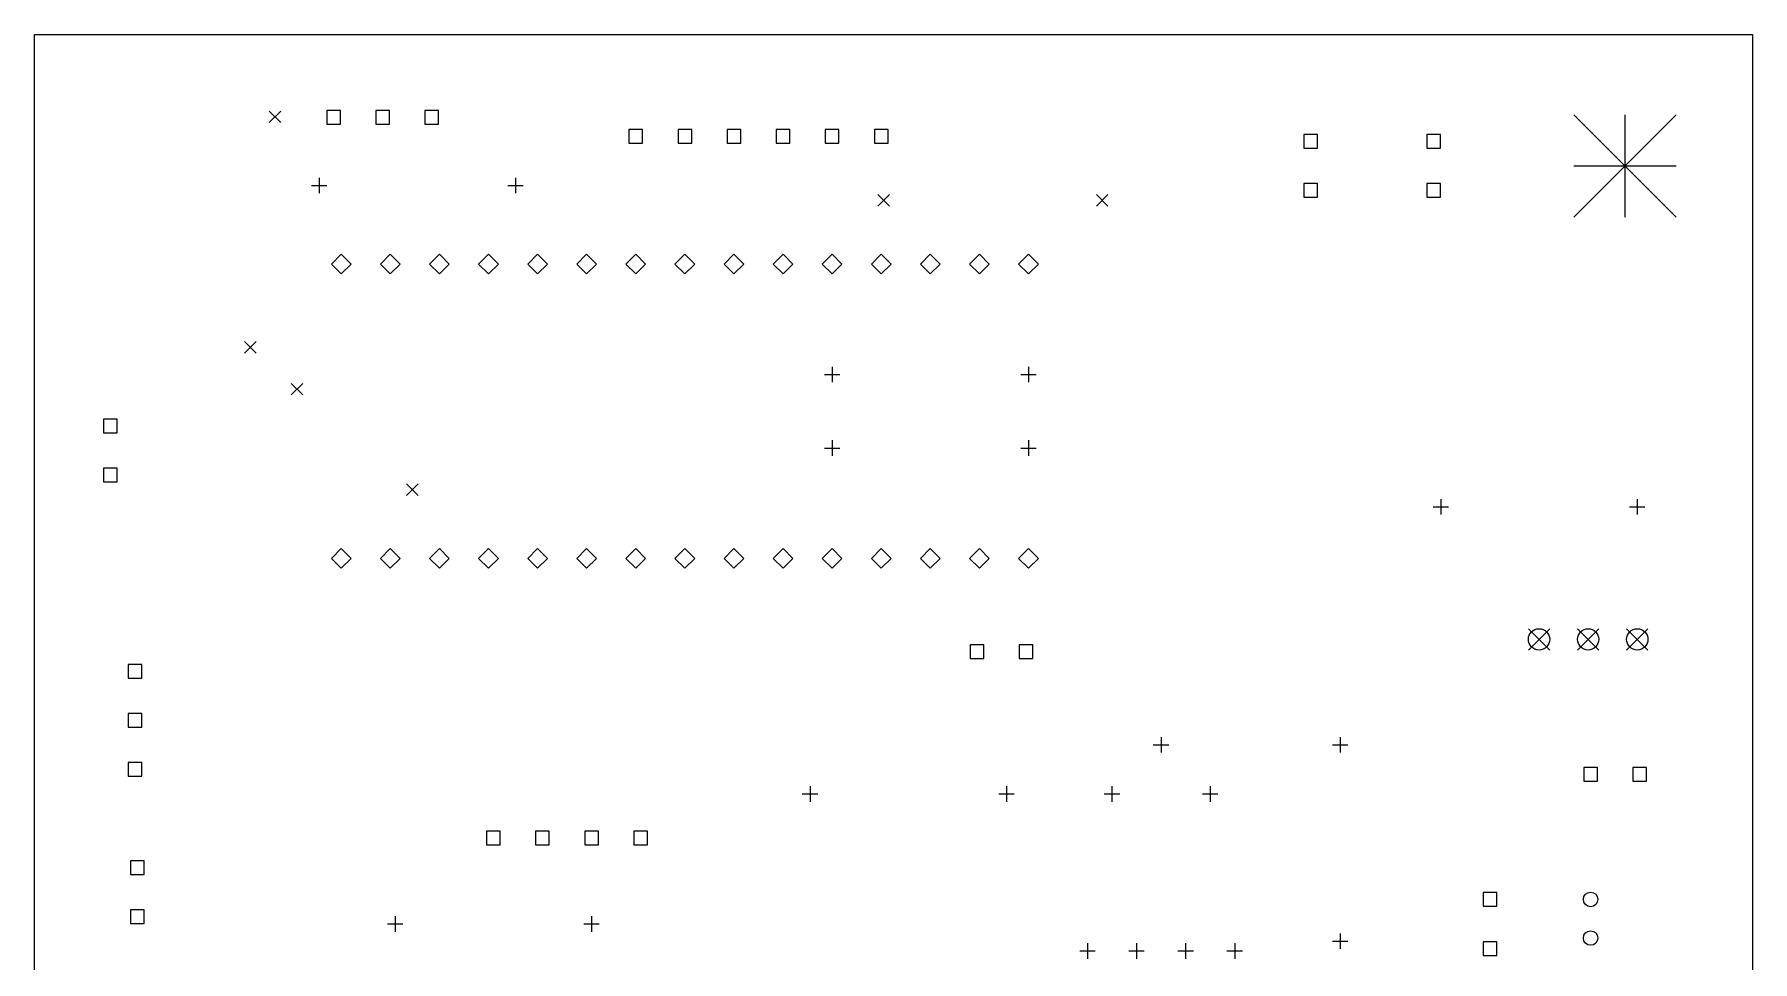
# Model space of a CAD drawing. Extents: x 175.8 to 266.7, y -178.9 to -84.9.
# Drawn here: x 177.8 to 266.7, y -132.9 to -84.9 of the extents above; entities that cross this region are included whole.
import ezdxf

# ---------------------------------------------------------------- set-up
doc = ezdxf.new("R2010")
doc.units = 0
doc.layers.add('BLACK', color=7, linetype='CONTINUOUS')

msp = doc.modelspace()

# ---------------------------------------------------------------- linework, layer by layer
at = {"layer": 'BLACK', "linetype": 'CONTINUOUS'}
for p, q in [((177.8, -84.886), (266.7, -84.886)), ((177.8, -155), (177.8, -84.886)), ((266.7, -84.886), (266.7, -155)), ((189.946, -88.854), (190.546, -89.454)), ((190.546, -88.854), (189.946, -89.454)), ((193.632557, -88.825443), (192.925443, -88.825443)), ((192.925443, -88.825443), (192.925443, -89.532557)), ((193.632557, -89.532557), (193.632557, -88.825443)), ((196.172557, -88.825443), (195.465443, -88.825443)), ((195.465443, -88.825443), (195.465443, -89.532557)), ((196.172557, -89.532557), (196.172557, -88.825443)), ((198.712557, -88.825443), (198.005443, -88.825443)), ((198.005443, -88.825443), (198.005443, -89.532557)), ((198.712557, -89.532557), (198.712557, -88.825443)), ((192.925443, -89.532557), (193.632557, -89.532557)), ((195.465443, -89.532557), (196.172557, -89.532557)), ((198.005443, -89.532557), (198.712557, -89.532557)), ((257.446, -89.044), (262.746, -94.344)), ((262.746, -89.044), (257.446, -94.344)), ((260.096, -89.044), (260.096, -94.344)), ((209.268557, -89.816443), (208.561443, -89.816443)), ((208.561443, -89.816443), (208.561443, -90.523557)), ((208.561443, -90.523557), (209.268557, -90.523557)), ((209.268557, -90.523557), (209.268557, -89.816443)), ((211.808557, -89.816443), (211.101443, -89.816443)), ((211.101443, -89.816443), (211.101443, -90.523557)), ((211.101443, -90.523557), (211.808557, -90.523557)), ((211.808557, -90.523557), (211.808557, -89.816443)), ((214.348557, -89.816443), (213.641443, -89.816443)), ((213.641443, -89.816443), (213.641443, -90.523557)), ((213.641443, -90.523557), (214.348557, -90.523557)), ((214.348557, -90.523557), (214.348557, -89.816443)), ((216.888557, -89.816443), (216.181443, -89.816443)), ((216.181443, -89.816443), (216.181443, -90.523557)), ((216.181443, -90.523557), (216.888557, -90.523557)), ((216.888557, -90.523557), (216.888557, -89.816443)), ((219.428557, -89.816443), (218.721443, -89.816443)), ((218.721443, -89.816443), (218.721443, -90.523557)), ((218.721443, -90.523557), (219.428557, -90.523557)), ((219.428557, -90.523557), (219.428557, -89.816443)), ((221.968557, -89.816443), (221.261443, -89.816443)), ((221.261443, -89.816443), (221.261443, -90.523557)), ((221.261443, -90.523557), (221.968557, -90.523557)), ((221.968557, -90.523557), (221.968557, -89.816443)), ((244.193557, -90.070443), (243.486443, -90.070443)), ((243.486443, -90.070443), (243.486443, -90.777557)), ((244.193557, -90.777557), (244.193557, -90.070443)), ((250.543557, -90.070443), (249.836443, -90.070443)), ((249.836443, -90.070443), (249.836443, -90.777557)), ((250.543557, -90.777557), (250.543557, -90.070443)), ((243.486443, -90.777557), (244.193557, -90.777557)), ((249.836443, -90.777557), (250.543557, -90.777557)), ((192.532, -92.31), (192.532, -93.11)), ((202.692, -92.31), (202.692, -93.11)), ((257.446, -91.694), (262.746, -91.694)), ((192.132, -92.71), (192.932, -92.71)), ((202.292, -92.71), (203.092, -92.71)), ((221.442, -93.172), (222.042, -93.772)), ((222.042, -93.172), (221.442, -93.772)), ((232.745, -93.172), (233.345, -93.772)), ((233.345, -93.172), (232.745, -93.772)), ((244.193557, -92.610443), (243.486443, -92.610443)), ((243.486443, -92.610443), (243.486443, -93.317557)), ((243.486443, -93.317557), (244.193557, -93.317557)), ((244.193557, -93.317557), (244.193557, -92.610443)), ((250.543557, -92.610443), (249.836443, -92.610443)), ((249.836443, -92.610443), (249.836443, -93.317557)), ((249.836443, -93.317557), (250.543557, -93.317557)), ((250.543557, -93.317557), (250.543557, -92.610443)), ((193.675, -96.264), (193.165, -96.774)), ((193.165, -96.774), (193.675, -97.284)), ((194.185, -96.774), (193.675, -96.264)), ((193.675, -97.284), (194.185, -96.774)), ((196.215, -96.264), (195.705, -96.774)), ((195.705, -96.774), (196.215, -97.284)), ((196.725, -96.774), (196.215, -96.264)), ((196.215, -97.284), (196.725, -96.774)), ((198.755, -96.264), (198.245, -96.774)), ((198.245, -96.774), (198.755, -97.284)), ((199.265, -96.774), (198.755, -96.264)), ((198.755, -97.284), (199.265, -96.774)), ((201.295, -96.264), (200.785, -96.774)), ((200.785, -96.774), (201.295, -97.284)), ((201.805, -96.774), (201.295, -96.264)), ((201.295, -97.284), (201.805, -96.774)), ((203.835, -96.264), (203.325, -96.774)), ((203.325, -96.774), (203.835, -97.284)), ((204.345, -96.774), (203.835, -96.264)), ((203.835, -97.284), (204.345, -96.774)), ((206.375, -96.264), (205.865, -96.774)), ((205.865, -96.774), (206.375, -97.284)), ((206.885, -96.774), (206.375, -96.264)), ((206.375, -97.284), (206.885, -96.774)), ((208.915, -96.264), (208.405, -96.774)), ((208.405, -96.774), (208.915, -97.284)), ((209.425, -96.774), (208.915, -96.264)), ((208.915, -97.284), (209.425, -96.774)), ((211.455, -96.264), (210.945, -96.774)), ((210.945, -96.774), (211.455, -97.284)), ((211.965, -96.774), (211.455, -96.264)), ((211.455, -97.284), (211.965, -96.774)), ((213.995, -96.264), (213.485, -96.774)), ((213.485, -96.774), (213.995, -97.284)), ((214.505, -96.774), (213.995, -96.264)), ((213.995, -97.284), (214.505, -96.774)), ((216.535, -96.264), (216.025, -96.774)), ((216.025, -96.774), (216.535, -97.284)), ((217.045, -96.774), (216.535, -96.264)), ((216.535, -97.284), (217.045, -96.774)), ((219.075, -96.264), (218.565, -96.774)), ((218.565, -96.774), (219.075, -97.284)), ((219.585, -96.774), (219.075, -96.264)), ((219.075, -97.284), (219.585, -96.774)), ((221.615, -96.264), (221.105, -96.774)), ((221.105, -96.774), (221.615, -97.284)), ((222.125, -96.774), (221.615, -96.264)), ((221.615, -97.284), (222.125, -96.774)), ((224.155, -96.264), (223.645, -96.774)), ((223.645, -96.774), (224.155, -97.284)), ((224.665, -96.774), (224.155, -96.264)), ((224.155, -97.284), (224.665, -96.774)), ((226.695, -96.264), (226.185, -96.774)), ((226.185, -96.774), (226.695, -97.284)), ((227.205, -96.774), (226.695, -96.264)), ((226.695, -97.284), (227.205, -96.774)), ((229.235, -96.264), (228.725, -96.774)), ((228.725, -96.774), (229.235, -97.284)), ((229.745, -96.774), (229.235, -96.264)), ((229.235, -97.284), (229.745, -96.774)), ((188.676, -100.792), (189.276, -101.392)), ((189.276, -100.792), (188.676, -101.392)), ((219.075, -102.089), (219.075, -102.889)), ((229.235, -102.089), (229.235, -102.889)), ((191.089, -102.951), (191.689, -103.551)), ((191.689, -102.951), (191.089, -103.551)), ((218.675, -102.489), (219.475, -102.489)), ((228.835, -102.489), (229.635, -102.489)), ((182.090557, -104.802443), (181.383443, -104.802443)), ((181.383443, -104.802443), (181.383443, -105.509557)), ((182.090557, -105.509557), (182.090557, -104.802443)), ((181.383443, -105.509557), (182.090557, -105.509557)), ((218.675, -106.299), (219.475, -106.299)), ((219.075, -105.899), (219.075, -106.699)), ((228.835, -106.299), (229.635, -106.299)), ((229.235, -105.899), (229.235, -106.699)), ((182.090557, -107.342443), (181.383443, -107.342443)), ((181.383443, -107.342443), (181.383443, -108.049557)), ((182.090557, -108.049557), (182.090557, -107.342443)), ((181.383443, -108.049557), (182.090557, -108.049557)), ((197.058, -108.158), (197.658, -108.758)), ((197.658, -108.158), (197.058, -108.758)), ((250.171, -109.347), (250.971, -109.347)), ((250.571, -108.947), (250.571, -109.747)), ((260.331, -109.347), (261.131, -109.347)), ((260.731, -108.947), (260.731, -109.747)), ((193.675, -111.504), (193.165, -112.014)), ((193.165, -112.014), (193.675, -112.524)), ((194.185, -112.014), (193.675, -111.504)), ((193.675, -112.524), (194.185, -112.014)), ((196.215, -111.504), (195.705, -112.014)), ((195.705, -112.014), (196.215, -112.524)), ((196.725, -112.014), (196.215, -111.504)), ((196.215, -112.524), (196.725, -112.014)), ((198.755, -111.504), (198.245, -112.014)), ((198.245, -112.014), (198.755, -112.524)), ((199.265, -112.014), (198.755, -111.504)), ((198.755, -112.524), (199.265, -112.014)), ((201.295, -111.504), (200.785, -112.014)), ((200.785, -112.014), (201.295, -112.524)), ((201.805, -112.014), (201.295, -111.504)), ((201.295, -112.524), (201.805, -112.014)), ((203.835, -111.504), (203.325, -112.014)), ((203.325, -112.014), (203.835, -112.524)), ((204.345, -112.014), (203.835, -111.504)), ((203.835, -112.524), (204.345, -112.014)), ((206.375, -111.504), (205.865, -112.014)), ((205.865, -112.014), (206.375, -112.524)), ((206.885, -112.014), (206.375, -111.504)), ((206.375, -112.524), (206.885, -112.014)), ((208.915, -111.504), (208.405, -112.014)), ((208.405, -112.014), (208.915, -112.524)), ((209.425, -112.014), (208.915, -111.504)), ((208.915, -112.524), (209.425, -112.014)), ((211.455, -111.504), (210.945, -112.014)), ((210.945, -112.014), (211.455, -112.524)), ((211.965, -112.014), (211.455, -111.504)), ((211.455, -112.524), (211.965, -112.014)), ((213.995, -111.504), (213.485, -112.014)), ((213.485, -112.014), (213.995, -112.524)), ((214.505, -112.014), (213.995, -111.504)), ((213.995, -112.524), (214.505, -112.014)), ((216.535, -111.504), (216.025, -112.014)), ((216.025, -112.014), (216.535, -112.524)), ((217.045, -112.014), (216.535, -111.504)), ((216.535, -112.524), (217.045, -112.014)), ((219.075, -111.504), (218.565, -112.014)), ((218.565, -112.014), (219.075, -112.524)), ((219.585, -112.014), (219.075, -111.504)), ((219.075, -112.524), (219.585, -112.014)), ((221.615, -111.504), (221.105, -112.014)), ((221.105, -112.014), (221.615, -112.524)), ((222.125, -112.014), (221.615, -111.504)), ((221.615, -112.524), (222.125, -112.014)), ((224.155, -111.504), (223.645, -112.014)), ((223.645, -112.014), (224.155, -112.524)), ((224.665, -112.014), (224.155, -111.504)), ((224.155, -112.524), (224.665, -112.014)), ((226.695, -111.504), (226.185, -112.014)), ((226.185, -112.014), (226.695, -112.524)), ((227.205, -112.014), (226.695, -111.504)), ((226.695, -112.524), (227.205, -112.014)), ((229.235, -111.504), (228.725, -112.014)), ((228.725, -112.014), (229.235, -112.524)), ((229.745, -112.014), (229.235, -111.504)), ((229.235, -112.524), (229.745, -112.014)), ((255.101, -115.655), (256.201, -116.755)), ((256.201, -115.655), (255.101, -116.755)), ((257.641, -115.655), (258.741, -116.755)), ((258.741, -115.655), (257.641, -116.755)), ((260.181, -115.655), (261.281, -116.755)), ((261.281, -115.655), (260.181, -116.755)), ((226.921557, -116.486443), (226.214443, -116.486443)), ((226.214443, -116.486443), (226.214443, -117.193557)), ((226.214443, -117.193557), (226.921557, -117.193557)), ((226.921557, -117.193557), (226.921557, -116.486443)), ((229.461557, -116.486443), (228.754443, -116.486443)), ((228.754443, -116.486443), (228.754443, -117.193557)), ((228.754443, -117.193557), (229.461557, -117.193557)), ((229.461557, -117.193557), (229.461557, -116.486443)), ((183.360557, -117.502443), (182.653443, -117.502443)), ((182.653443, -117.502443), (182.653443, -118.209557)), ((182.653443, -118.209557), (183.360557, -118.209557)), ((183.360557, -118.209557), (183.360557, -117.502443)), ((183.360557, -120.042443), (182.653443, -120.042443)), ((182.653443, -120.042443), (182.653443, -120.749557)), ((182.653443, -120.749557), (183.360557, -120.749557)), ((183.360557, -120.749557), (183.360557, -120.042443)), ((235.693, -121.666), (236.493, -121.666)), ((236.093, -121.266), (236.093, -122.066)), ((244.964, -121.666), (245.764, -121.666)), ((245.364, -121.266), (245.364, -122.066)), ((183.360557, -122.582443), (182.653443, -122.582443)), ((182.653443, -122.582443), (182.653443, -123.289557)), ((183.360557, -123.289557), (183.360557, -122.582443)), ((182.653443, -123.289557), (183.360557, -123.289557)), ((258.671557, -122.836443), (257.964443, -122.836443)), ((257.964443, -122.836443), (257.964443, -123.543557)), ((257.964443, -123.543557), (258.671557, -123.543557)), ((258.671557, -123.543557), (258.671557, -122.836443)), ((261.211557, -122.836443), (260.504443, -122.836443)), ((260.504443, -122.836443), (260.504443, -123.543557)), ((260.504443, -123.543557), (261.211557, -123.543557)), ((261.211557, -123.543557), (261.211557, -122.836443)), ((217.532, -124.206), (218.332, -124.206)), ((217.932, -123.806), (217.932, -124.606)), ((227.692, -124.206), (228.492, -124.206)), ((228.092, -123.806), (228.092, -124.606)), ((233.153, -124.206), (233.953, -124.206)), ((233.553, -123.806), (233.553, -124.606)), ((238.233, -124.206), (239.033, -124.206)), ((238.633, -123.806), (238.633, -124.606)), ((201.902557, -126.138443), (201.195443, -126.138443)), ((201.195443, -126.138443), (201.195443, -126.845557)), ((201.902557, -126.845557), (201.902557, -126.138443)), ((204.442557, -126.138443), (203.735443, -126.138443)), ((203.735443, -126.138443), (203.735443, -126.845557)), ((204.442557, -126.845557), (204.442557, -126.138443)), ((206.982557, -126.138443), (206.275443, -126.138443)), ((206.275443, -126.138443), (206.275443, -126.845557)), ((206.982557, -126.845557), (206.982557, -126.138443)), ((209.522557, -126.138443), (208.815443, -126.138443)), ((208.815443, -126.138443), (208.815443, -126.845557)), ((209.522557, -126.845557), (209.522557, -126.138443)), ((201.195443, -126.845557), (201.902557, -126.845557)), ((203.735443, -126.845557), (204.442557, -126.845557)), ((206.275443, -126.845557), (206.982557, -126.845557)), ((208.815443, -126.845557), (209.522557, -126.845557)), ((183.487557, -127.662443), (182.780443, -127.662443)), ((182.780443, -127.662443), (182.780443, -128.369557)), ((183.487557, -128.369557), (183.487557, -127.662443)), ((182.780443, -128.369557), (183.487557, -128.369557)), ((253.464557, -129.313443), (252.757443, -129.313443)), ((252.757443, -129.313443), (252.757443, -130.020557)), ((253.464557, -130.020557), (253.464557, -129.313443)), ((183.487557, -130.202443), (182.780443, -130.202443)), ((182.780443, -130.202443), (182.780443, -130.909557)), ((183.487557, -130.909557), (183.487557, -130.202443)), ((196.469, -130.537), (196.469, -131.337)), ((206.629, -130.537), (206.629, -131.337)), ((252.757443, -130.020557), (253.464557, -130.020557)), ((182.780443, -130.909557), (183.487557, -130.909557)), ((196.069, -130.937), (196.869, -130.937)), ((206.229, -130.937), (207.029, -130.937)), ((245.364, -131.426), (245.364, -132.226)), ((231.883, -132.334), (232.683, -132.334)), ((232.283, -131.934), (232.283, -132.734)), ((234.423, -132.334), (235.223, -132.334)), ((234.823, -131.934), (234.823, -132.734)), ((236.963, -132.334), (237.763, -132.334)), ((237.363, -131.934), (237.363, -132.734)), ((239.503, -132.334), (240.303, -132.334)), ((239.903, -131.934), (239.903, -132.734)), ((244.964, -131.826), (245.764, -131.826)), ((253.464557, -131.853443), (252.757443, -131.853443)), ((252.757443, -131.853443), (252.757443, -132.560557)), ((253.464557, -132.560557), (253.464557, -131.853443)), ((252.757443, -132.560557), (253.464557, -132.560557))]:
    msp.add_line(p, q, dxfattribs=at)
at = {"layer": 'BLACK'}
for centre, radius in [((255.651, -116.205), 0.55), ((258.191, -116.205), 0.55), ((260.731, -116.205), 0.55), ((258.318, -129.667), 0.375), ((258.318, -131.667), 0.375)]:
    msp.add_circle(centre, radius, dxfattribs=at)

doc.saveas('drawing.dxf')
